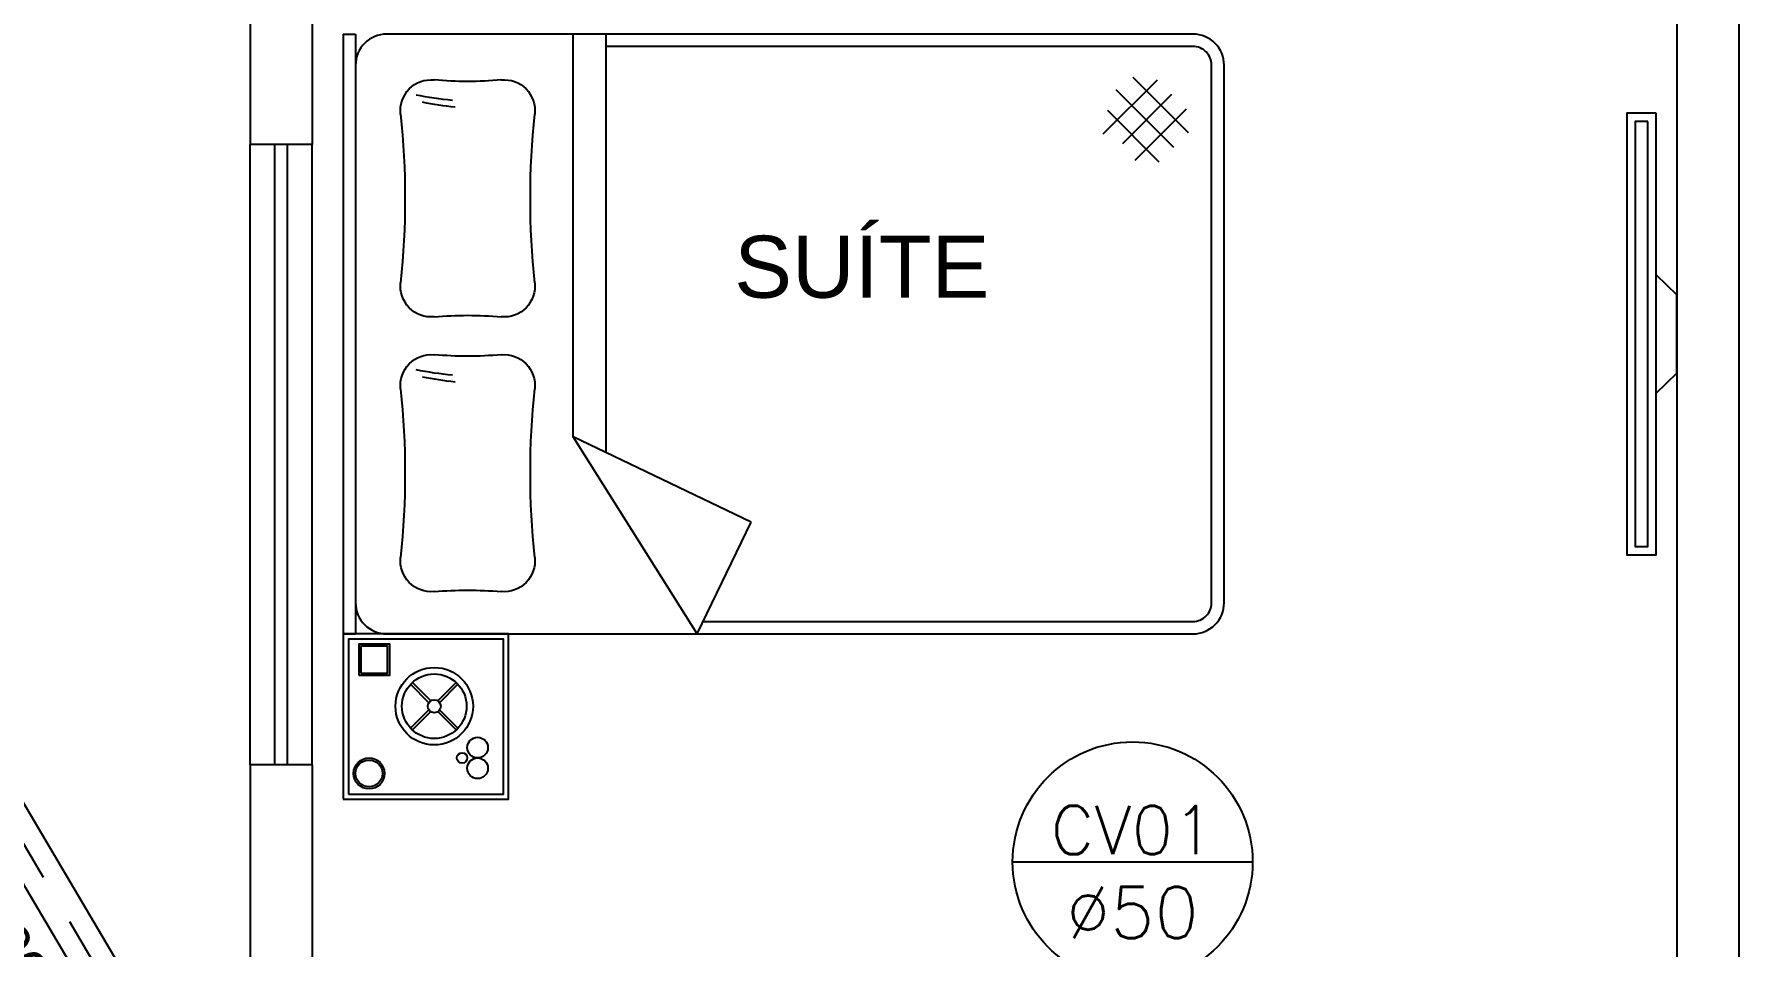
# Model space of a CAD drawing. Header units: millimetres. Extents: x -1292 to 2253, y 326 to 453.
# Drawn here: x 2095.026 to 2099.149, y 348.855 to 351.062 of the extents above; entities that cross this region are included whole.
import ezdxf
from ezdxf.enums import TextEntityAlignment as Align

# ---------------------------------------------------------------- set-up
doc = ezdxf.new("R2010")
doc.units = ezdxf.units.MM
doc.header["$LTSCALE"] = 0.5
doc.linetypes.add('HIDDENX2', pattern=[0.75, 0.5, -0.25])
for name, color, linetype in [('-HIDRO', 8, 'Continuous'), ('A-PEN-C', 4, 'Continuous'), ('Eixo', 4, 'HIDDENX2'), ('Esgoto', 5, 'ByLayer'), ('TEXTO', 7, 'Continuous')]:
    doc.layers.add(name, color=color, linetype=linetype)
doc.styles.add('CARIMBO_DADOS', font='arial.ttf', dxfattribs={"height": 0.1})
doc.styles.add('ROMANS', font='romans')

# ---------------------------------------------------------------- blocks, each defined once
blk = doc.blocks.new('CamaCasal03')
at = {"layer": '-HIDRO'}
for p, q in [((0, 0.725), (0.03, 0.725)), ((0, -0.725), (0, 0.725)), ((0.03, -0.725), (0.03, 0.725)), ((0.8563, 0.725), (0.5557, 0.2489)), ((0.8563, 0.725), (0.9866, 0.4548)), ((0.9866, 0.4548), (0.5557, 0.2489)), ((0.5557, 0.2489), (0.5557, -0.725)), ((0.6357, 0.2871), (0.6357, -0.725)), ((1.9734, -0.4155), (1.8489, -0.5401)), ((2.0088, -0.4509), (1.8691, -0.5905)), ((2.0387, -0.5433), (1.9146, -0.4192)), ((1.968, -0.614), (1.8369, -0.483)), ((2.0033, -0.5787), (1.8847, -0.46)), ((2.0441, -0.4862), (1.9099, -0.6205)), ((0, -0.725), (0.03, -0.725))]:
    blk.add_line(p, q, dxfattribs=at)
for points in [[(0.03, 0.65, -0.414214), (0.105, 0.725), (2.055, 0.725, -0.414214), (2.13, 0.65), (2.13, -0.65, -0.414214), (2.055, -0.725), (0.105, -0.725, -0.414214), (0.03, -0.65)], [(0.8707, 0.695), (2.055, 0.695, -0.414214), (2.1, 0.65), (2.1, -0.65, -0.414214), (2.055, -0.695), (0.6357, -0.695, -0.260729)]]:
    blk.add_lwpolyline(points, format="xyb", dxfattribs=at)
for centre, radius, start, end in [((0.2132, 0.5483), 0.075, 84.8272, 186.0456), ((0.301, 1.5181), 0.8988, 264.8272, 275.1728), ((0.3888, 0.5483), 0.075, 353.9544, 95.1728), ((-1.7863, 0.3366), 1.9357, 353.9544, 6.0456), ((2.3883, 0.3366), 1.9357, 173.9544, 186.0456), ((0.2132, 0.1248), 0.075, 173.9544, 275.1728), ((0.3888, 0.1248), 0.075, 264.8272, 6.0456), ((0.3511, -0.7948), 0.8988, 95.5534, 101.228), ((0.3667, -0.7773), 0.8988, 96.1446, 101.228), ((0.301, -0.845), 0.8988, 84.8272, 95.1728), ((0.2132, -0.1161), 0.075, 84.8272, 186.0456), ((0.3888, -0.1161), 0.075, 353.9544, 95.1728), ((0.301, 0.8537), 0.8988, 264.8272, 275.1728), ((-1.7863, -0.3279), 1.9357, 353.9544, 6.0456), ((2.3883, -0.3279), 1.9357, 173.9544, 186.0456), ((0.2132, -0.5397), 0.075, 173.9544, 275.1728), ((0.3888, -0.5397), 0.075, 264.8272, 6.0456), ((0.3511, -1.4593), 0.8988, 95.5534, 101.228), ((0.3667, -1.4418), 0.8988, 96.1446, 101.228), ((0.301, -1.5094), 0.8988, 84.8272, 95.1728)]:
    blk.add_arc(centre, radius, start, end, dxfattribs=at)
blk = doc.blocks.new('MesaCanto01')
at = {"layer": '-HIDRO'}
for points in [[(0, -0.4), (0.4, -0.4), (0.4, 0), (0, 0)], [(0.0125, -0.3875), (0.3875, -0.3875), (0.3875, -0.0125), (0.0125, -0.0125)], [(0.0425, -0.095), (0.1075, -0.095), (0.1075, -0.03), (0.0425, -0.03)]]:
    blk.add_lwpolyline(points, close=True, dxfattribs=at)
for points in [[(0.0375, -0.1), (0.1125, -0.1), (0.1125, -0.025), (0.0375, -0.025), (0.0375, -0.1)], [(0.2072, -0.1664), (0.1628, -0.122)], [(0.2116, -0.162), (0.1672, -0.1176)], [(0.2288, -0.162), (0.2732, -0.1176)], [(0.2332, -0.1664), (0.2776, -0.122)], [(0.1628, -0.228), (0.2072, -0.1836)], [(0.1672, -0.2324), (0.2116, -0.188)], [(0.2732, -0.2324), (0.2288, -0.188)], [(0.2776, -0.228), (0.2332, -0.1836)]]:
    blk.add_lwpolyline(points, dxfattribs=at)
for centre, radius in [((0.2202, -0.175), 0.0937), ((0.2202, -0.175), 0.0781), ((0.2202, -0.175), 0.0156), ((0.2875, -0.3), 0.0125), ((0.325, -0.275), 0.025), ((0.0625, -0.3375), 0.0375), ((0.0625, -0.3375), 0.0325), ((0.325, -0.325), 0.025)]:
    blk.add_circle(centre, radius, dxfattribs=at)

msp = doc.modelspace()

# ---------------------------------------------------------------- linework, layer by layer
at = {"layer": '-HIDRO', "ltscale": 0.05}
for p, q in [((2099.1487, 364.4712), (2099.1487, 339.4712)), ((2095.6987, 352.3712), (2095.6987, 350.7949)), ((2098.9987, 352.3712), (2098.9987, 348.7712)), ((2095.5487, 351.3212), (2095.5487, 350.7949)), ((2095.6987, 350.7949), (2095.5487, 350.7949)), ((2095.5487, 349.2949), (2095.5487, 350.7949)), ((2095.6087, 349.2949), (2095.6087, 350.7949)), ((2095.6387, 349.2949), (2095.6387, 350.7949)), ((2095.6987, 349.2949), (2095.6987, 350.7949)), ((2095.5487, 349.2949), (2095.5487, 346.8212)), ((2095.6987, 349.2949), (2095.5487, 349.2949)), ((2095.6987, 349.2949), (2095.6987, 346.9712))]:
    msp.add_line(p, q, dxfattribs=at)
at = {"layer": '-HIDRO'}
for p, q in [((2098.9487, 350.48), (2098.9987, 350.4315)), ((2098.9987, 350.2419), (2098.9987, 350.4315)), ((2098.9487, 350.1934), (2098.9987, 350.2419))]:
    msp.add_line(p, q, dxfattribs=at)
for points in [[(2098.9487, 350.8705), (2098.8776, 350.8705), (2098.8776, 349.8029), (2098.9487, 349.8029)], [(2098.9287, 350.8505), (2098.8976, 350.8505), (2098.8976, 349.8229), (2098.9287, 349.8229)]]:
    msp.add_lwpolyline(points, close=True, dxfattribs=at)
at = {"layer": 'A-PEN-C'}
msp.add_line((2097.3925, 349.0602), (2097.9728, 349.0602), dxfattribs=at)
msp.add_circle((2097.6827, 349.0602), 0.2902, dxfattribs=at)
at = {"layer": 'Eixo'}
msp.add_line((2093.5868, 351.4995), (2096.436, 346.6726), dxfattribs=at)
at = {"layer": 'Esgoto', "color": 3}
for points in [[(2093.6299, 351.525, 0), (2096.4791, 346.6981, 0)], [(2093.5437, 351.4741, 0), (2096.393, 346.6472, 0)]]:
    msp.add_polyline3d(points, dxfattribs=at)

# ---------------------------------------------------------------- block references
at = {"layer": '-HIDRO', "xscale": -1, "rotation": 180}
msp.add_blockref('CamaCasal03', (2095.7737, 350.3367), dxfattribs=at)
at = {"layer": '-HIDRO'}
msp.add_blockref('MesaCanto01', (2095.7737, 349.6117), dxfattribs=at)

# ---------------------------------------------------------------- texts
at = {"layer": '-HIDRO', "insert": (2097.0278, 350.4982), "char_height": 0.15, "attachment_point": 5, "style": 'CARIMBO_DADOS'}
msp.add_mtext('SUÍTE', dxfattribs=at)
at = {"layer": 'A-PEN-C', "style": 'ROMANS'}
for s, height, p in [('CV01', 0.117, (2097.6827, 349.0787)), ('%%C50', 0.12468, (2097.682, 348.8756))]:
    msp.add_text(s, height=height, dxfattribs=at).set_placement(p, align=Align.CENTER)
at = {"layer": 'TEXTO'}
msp.add_text('ØDN 100', height=0.1, rotation=300.5524, dxfattribs=at).set_placement((2094.8822, 349.0098), align=Align.MIDDLE_CENTER)

doc.saveas('drawing.dxf')
